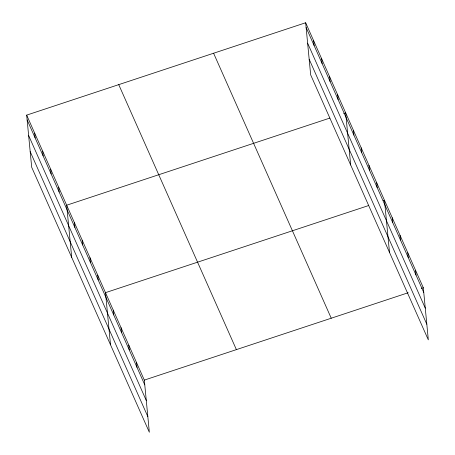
<?xml version="1.0" encoding="UTF-8"?>
<svg xmlns="http://www.w3.org/2000/svg" width="455" height="455" viewBox="0 0 455 455"><rect width="100%" height="100%" fill="white"/><g stroke="black" fill="none" stroke-linecap="round" stroke-linejoin="round"><path stroke-width="0.68" d="M26.674 115.121L144.32 380.107L149.337 432.25L31.691 167.264L26.674 115.121L305.663 22.75L423.309 287.736L428.326 339.879L310.68 74.893L305.663 22.75M329.875 118.072L66.669 205.216L71.691 257.359M343.69 113.5L345.658 112.846L350.68 164.989M368.704 205.518L105.497 292.662L110.514 344.805M383.167 200.723L384.486 200.291L389.503 252.434M144.32 380.107L408.18 292.741M421.336 288.39L423.309 287.736M306.118 27.522L423.764 292.508M307.625 43.157L425.271 308.137M309.178 59.264L426.824 324.244M213.594 53.229L331.24 318.216M118.738 84.636L236.384 349.622M27.129 119.892L144.775 384.879M28.637 135.522L146.282 400.508M30.189 151.629L147.835 416.615M415.54 270.247L416.001 275.019M407.777 252.758L408.237 257.53M400.013 235.269L400.474 240.041M392.25 217.78L392.71 222.552M376.717 182.802L377.178 187.574M368.954 165.313L369.414 170.085M361.19 147.824L361.651 152.596M353.427 130.335L353.882 135.107M337.661 94.828L338.122 99.599M329.659 76.81L330.12 81.576M321.662 58.786L322.117 63.558M313.66 40.768L314.121 45.54M136.551 362.618L137.012 367.39M128.788 345.129L129.248 349.901M121.024 327.64L121.485 332.412M113.261 310.151L113.722 314.923M97.728 275.173L98.189 279.944M89.965 257.684L90.426 262.455M82.201 240.194L82.662 244.966M74.438 222.705L74.893 227.477M58.672 187.198L59.133 191.964M50.67 169.175L51.131 173.946M42.673 151.157L43.134 155.929M34.671 133.139L35.132 137.91"/></g></svg>
